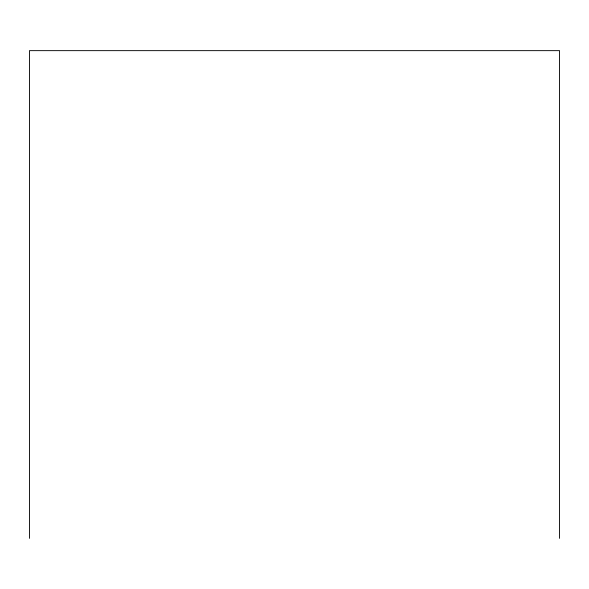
<?xml version="1.0" encoding="UTF-8"?>
<svg xmlns="http://www.w3.org/2000/svg" width="589" height="589" viewBox="0 0 589 589"><rect width="100%" height="100%" fill="white"/><g stroke="black" fill="none" stroke-linecap="round" stroke-linejoin="round"><path stroke-width="0.88" d="M559.55 538.353L559.55 50.647L29.45 50.647L29.45 538.353"/></g></svg>
